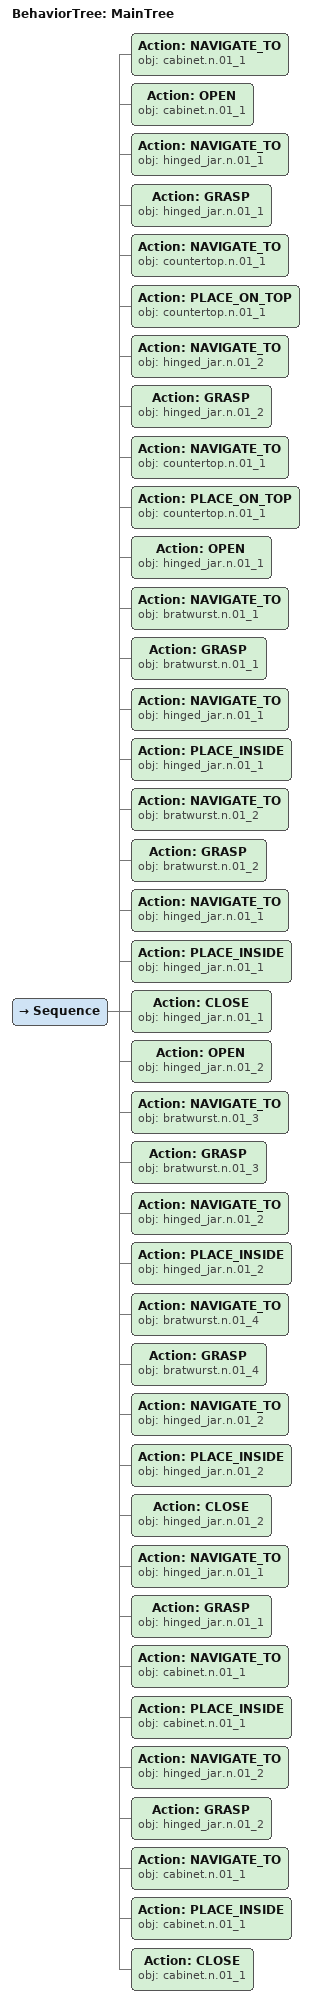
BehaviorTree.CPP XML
<root main_tree_to_execute="MainTree">
  <BehaviorTree ID="MainTree">
    <Sequence>
      <!-- Open cabinet and get jars -->
      <Action ID="NAVIGATE_TO" obj="cabinet.n.01_1"/>
      <Action ID="OPEN" obj="cabinet.n.01_1"/>
      <Action ID="NAVIGATE_TO" obj="hinged_jar.n.01_1"/>
      <Action ID="GRASP" obj="hinged_jar.n.01_1"/>
      <Action ID="NAVIGATE_TO" obj="countertop.n.01_1"/>
      <Action ID="PLACE_ON_TOP" obj="countertop.n.01_1"/>
      <Action ID="NAVIGATE_TO" obj="hinged_jar.n.01_2"/>
      <Action ID="GRASP" obj="hinged_jar.n.01_2"/>
      <Action ID="NAVIGATE_TO" obj="countertop.n.01_1"/>
      <Action ID="PLACE_ON_TOP" obj="countertop.n.01_1"/>
      <!-- Fill jar 1 with 2 bratwursts -->
      <Action ID="OPEN" obj="hinged_jar.n.01_1"/>
      <Action ID="NAVIGATE_TO" obj="bratwurst.n.01_1"/>
      <Action ID="GRASP" obj="bratwurst.n.01_1"/>
      <Action ID="NAVIGATE_TO" obj="hinged_jar.n.01_1"/>
      <Action ID="PLACE_INSIDE" obj="hinged_jar.n.01_1"/>
      <Action ID="NAVIGATE_TO" obj="bratwurst.n.01_2"/>
      <Action ID="GRASP" obj="bratwurst.n.01_2"/>
      <Action ID="NAVIGATE_TO" obj="hinged_jar.n.01_1"/>
      <Action ID="PLACE_INSIDE" obj="hinged_jar.n.01_1"/>
      <Action ID="CLOSE" obj="hinged_jar.n.01_1"/>
      <!-- Fill jar 2 with 2 bratwursts -->
      <Action ID="OPEN" obj="hinged_jar.n.01_2"/>
      <Action ID="NAVIGATE_TO" obj="bratwurst.n.01_3"/>
      <Action ID="GRASP" obj="bratwurst.n.01_3"/>
      <Action ID="NAVIGATE_TO" obj="hinged_jar.n.01_2"/>
      <Action ID="PLACE_INSIDE" obj="hinged_jar.n.01_2"/>
      <Action ID="NAVIGATE_TO" obj="bratwurst.n.01_4"/>
      <Action ID="GRASP" obj="bratwurst.n.01_4"/>
      <Action ID="NAVIGATE_TO" obj="hinged_jar.n.01_2"/>
      <Action ID="PLACE_INSIDE" obj="hinged_jar.n.01_2"/>
      <Action ID="CLOSE" obj="hinged_jar.n.01_2"/>
      <!-- Return jars to cabinet -->
      <Action ID="NAVIGATE_TO" obj="hinged_jar.n.01_1"/>
      <Action ID="GRASP" obj="hinged_jar.n.01_1"/>
      <Action ID="NAVIGATE_TO" obj="cabinet.n.01_1"/>
      <Action ID="PLACE_INSIDE" obj="cabinet.n.01_1"/>
      <Action ID="NAVIGATE_TO" obj="hinged_jar.n.01_2"/>
      <Action ID="GRASP" obj="hinged_jar.n.01_2"/>
      <Action ID="NAVIGATE_TO" obj="cabinet.n.01_1"/>
      <Action ID="PLACE_INSIDE" obj="cabinet.n.01_1"/>
      <Action ID="CLOSE" obj="cabinet.n.01_1"/>
    </Sequence>
  </BehaviorTree>
</root>
